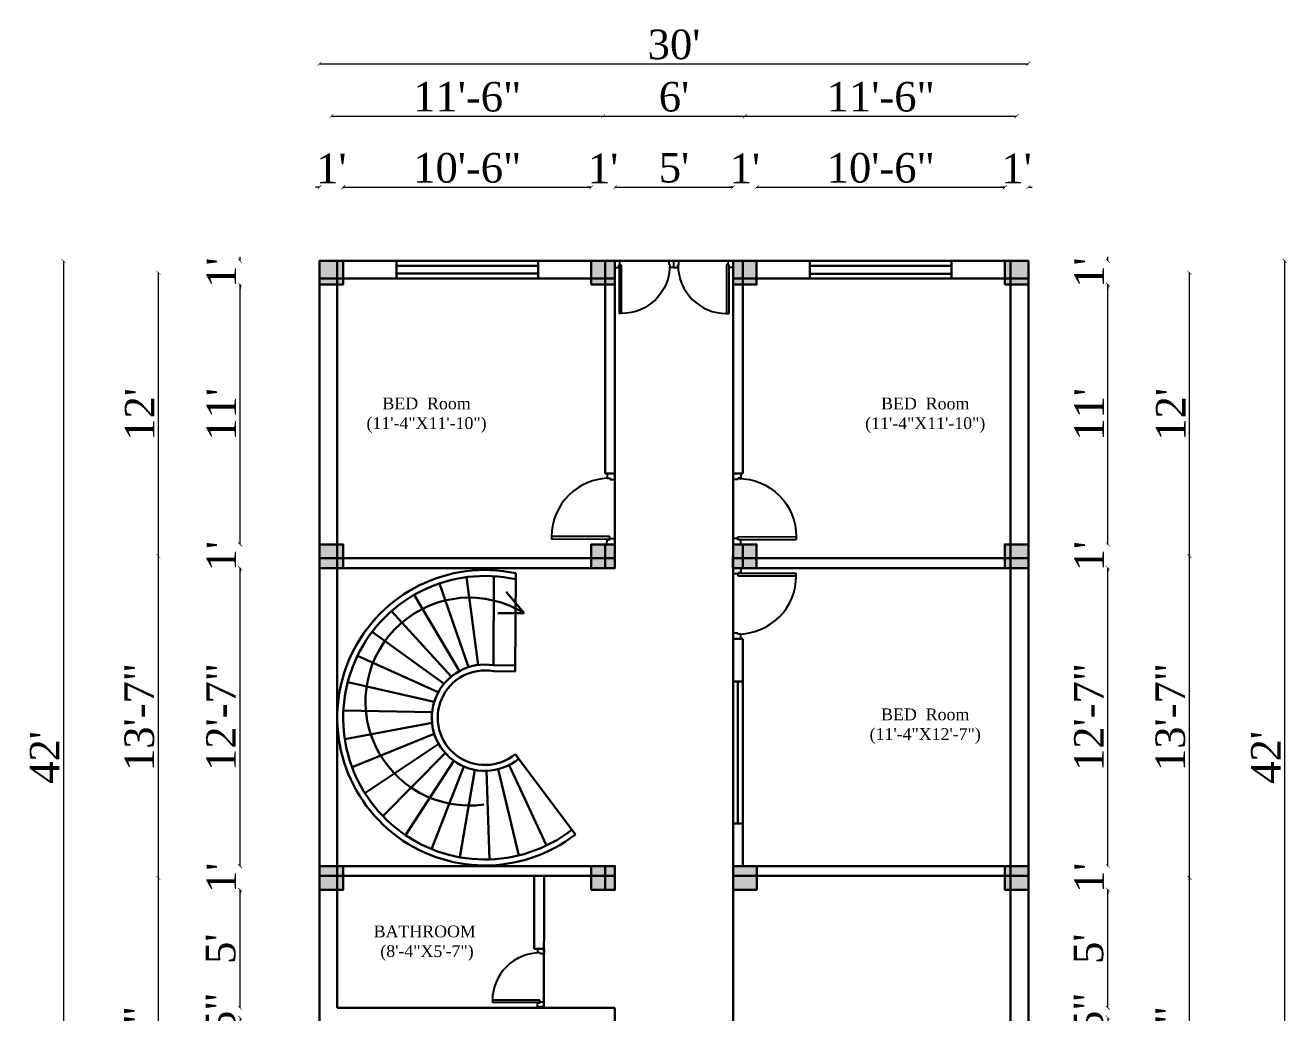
# Model space of a CAD drawing. Header units: inches. Extents: x -763457 to -760918, y -513041 to -512172.
# Drawn here: x -763457 to -762817, y -512709 to -512208 of the extents above; entities that cross this region are included whole.
import ezdxf

# ---------------------------------------------------------------- set-up
doc = ezdxf.new("R2010")
doc.units = ezdxf.units.IN
doc.header["$MEASUREMENT"] = 0
doc.layers.get('0').update_dxf_attribs({"lineweight": 30})
doc.layers.add('door', color=2, linetype='Continuous')
doc.layers.add('text', color=7, linetype='Continuous', lineweight=18)
doc.layers.add('window', color=6, linetype='Continuous', lineweight=18)
doc.styles.get("Standard").update_dxf_attribs({"font": 'romantic.ttf'})
doc.dimstyles.new('8feet', dxfattribs={"dimscale": 0, "dimtxt": 15, "dimasz": 2, "dimexe": 2, "dimexo": 10, "dimgap": 2, "dimtad": 1, "dimdec": 0, "dimzin": 0, "dimdsep": 46, "dimlunit": 3, "dimtxsty": 'Standard', "dimblk": 'ARCHTICK', "dimcen": 0, "dimdle": 0.02, "dimse1": 1, "dimse2": 1, "dimclrt": 256, "dimadec": 0, "dimazin": 0, "dimtfac": 1, "dimtdec": 0, "dimtix": 1, "dimtofl": 0, "dimtmove": 2, "dimatfit": 3, "dimfxl": 2, "dimtolj": 1, "dimtzin": 0, "dimlwd": 9, "dimarcsym": 0})

# ---------------------------------------------------------------- blocks, each defined once
blk = doc.blocks.new('httujty')
at = {"ltscale": 0.5}
for p, q in [((-717198.05, -524299.41), (-717191.83, -524343.98)), ((-717184.07, -524298.87), (-717184.01, -524344.08)), ((-717173.01, -524297.31), (-717173.01, -524347.13)), ((-717211.77, -524302.68), (-717196.7, -524345.09)), ((-717224.61, -524308.58), (-717201.31, -524347.09)), ((-717236.08, -524316.9), (-717205.5, -524349.94)), ((-717245.74, -524327.35), (-717209.12, -524353.58)), ((-717253.19, -524339.57), (-717212.03, -524357.89)), ((-717258.09, -524353.1), (-717214.08, -524362.77)), ((-717260.21, -524367.43), (-717215.15, -524368.04)), ((-717259.41, -524381.99), (-717215.15, -524373.52)), ((-717255.65, -524396.17), (-717214.01, -524378.97)), ((-717249.05, -524409.38), (-717211.73, -524384.16)), ((-717239.84, -524421.03), (-717208.36, -524388.81)), ((-717142.06, -524429.83), (-717172.82, -524389.12)), ((-717228.37, -524430.57), (-717204.03, -524392.69)), ((-717215.13, -524437.57), (-717198.91, -524395.58)), ((-717200.69, -524441.68), (-717193.26, -524397.3)), ((-717185.68, -524442.71), (-717187.34, -524397.74)), ((-717170.79, -524440.61), (-717181.47, -524396.89)), ((-717156.68, -524435.46), (-717175.94, -524394.78))]:
    blk.add_line(p, q, dxfattribs=at)
for p, q in [((-717184.01, -524344.08), (-717173.01, -524344.08)), ((-717184, -524347.13), (-717173.01, -524347.13))]:
    blk.add_line(p, q)
for radius, start, end in [(75.01, 78.25092, 308.04067), (72.01, 77.75401, 308.08098), (27.01, 80.8955, 309.76075), (24.01, 79.73611, 310.09684)]:
    blk.add_arc((-717188.28, -524370.75), radius, start, end, dxfattribs=at)
blk = doc.blocks.new('A$C03477EDB')
at = {"layer": 'door', "ltscale": 0.5}
for p, q in [((98, 803), (63, 803)), ((63, 63), (63, 803)), ((98, 63), (98, 803)), ((0, 100), (60, 100)), ((0, 100), (0, 0)), ((0, 0), (75, 0)), ((60, 100), (63, 100)), ((60, 100), (60, 60)), ((60, 60), (63, 63)), ((60, 60), (75, 60)), ((63, 63), (98, 63)), ((75, 60), (75, 0)), ((825, 60), (825, 0)), ((840, 60), (825, 60)), ((900, 0), (825, 0)), ((838, 63), (840, 60)), ((840, 100), (840, 60)), ((900, 100), (840, 100)), ((900, 100), (900, 0))]:
    blk.add_line(p, q, dxfattribs=at)
blk.add_arc((98, 63), 740, 360, 90, dxfattribs=at)
blk = doc.blocks.new('_ArchTick')
at = {"layer": 'window', "color": 0, "const_width": 0.15}
blk.add_lwpolyline([(-0.5, -0.5), (0.5, 0.5)], dxfattribs=at)
blk = doc.blocks.new('*D1159')
at = {"color": 0, "lineweight": 9, "transparency": 16777216}
for p, q in [((-763347.93, -512706.3), (-763347.93, -512704.3)), ((-763347.93, -512711.29), (-763347.93, -512713.29))]:
    blk.add_line(p, q, dxfattribs=at)
at = {"layer": 'Defpoints', "color": 0, "transparency": 16777216}
for p in [(-763347.93, -512706.3), (-763288.85, -512706.3), (-763288.85, -512711.29)]:
    blk.add_point(p, dxfattribs=at)
at = {"color": 0, "lineweight": 9, "transparency": 16777216, "xscale": 2, "yscale": 2, "zscale": 2}
for p, rotation in [((-763347.93, -512706.3), 270), ((-763347.93, -512711.29), 90)]:
    blk.add_blockref('_ArchTick', p, dxfattribs=dict(at, rotation=rotation))
at = {"transparency": 16777216, "insert": (-763357.72, -512708.79), "char_height": 15, "attachment_point": 5, "rotation": 90}
blk.add_mtext('\\A1;5"', dxfattribs=at)
blk = doc.blocks.new('*D1160')
at = {"color": 0, "lineweight": 9, "transparency": 16777216}
blk.add_line((-763347.93, -512706.32), (-763347.93, -512646.32), dxfattribs=at)
at = {"layer": 'Defpoints', "color": 0, "transparency": 16777216}
for p in [(-763347.93, -512646.34), (-763295.57, -512646.34), (-763288.85, -512706.3)]:
    blk.add_point(p, dxfattribs=at)
at = {"color": 0, "lineweight": 9, "transparency": 16777216, "xscale": 2, "yscale": 2, "zscale": 2}
for p, rotation in [((-763347.93, -512646.34), 90), ((-763347.93, -512706.3), 270)]:
    blk.add_blockref('_ArchTick', p, dxfattribs=dict(at, rotation=rotation))
at = {"transparency": 16777216, "insert": (-763357.72, -512676.32), "char_height": 15, "attachment_point": 5, "rotation": 90}
blk.add_mtext("\\A1;5'", dxfattribs=at)
blk = doc.blocks.new('*D1161')
at = {"color": 0, "lineweight": 9, "transparency": 16777216}
for p, q in [((-763347.93, -512634.35), (-763347.93, -512632.35)), ((-763347.93, -512646.34), (-763347.93, -512648.34))]:
    blk.add_line(p, q, dxfattribs=at)
at = {"layer": 'Defpoints', "color": 0, "transparency": 16777216}
for p in [(-763347.93, -512634.35), (-763295.57, -512634.35), (-763295.57, -512646.34)]:
    blk.add_point(p, dxfattribs=at)
at = {"color": 0, "lineweight": 9, "transparency": 16777216, "xscale": 2, "yscale": 2, "zscale": 2}
for p, rotation in [((-763347.93, -512634.35), 270), ((-763347.93, -512646.34), 90)]:
    blk.add_blockref('_ArchTick', p, dxfattribs=dict(at, rotation=rotation))
at = {"transparency": 16777216, "insert": (-763357.43, -512640.34), "char_height": 15, "attachment_point": 5, "rotation": 90}
blk.add_mtext("\\A1;1'", dxfattribs=at)
blk = doc.blocks.new('*D1162')
at = {"color": 0, "lineweight": 9, "transparency": 16777216}
blk.add_line((-763347.93, -512634.37), (-763347.93, -512483.08), dxfattribs=at)
at = {"layer": 'Defpoints', "color": 0, "transparency": 16777216}
for p in [(-763347.93, -512483.1), (-763295.55, -512483.1), (-763295.57, -512634.35)]:
    blk.add_point(p, dxfattribs=at)
at = {"color": 0, "lineweight": 9, "transparency": 16777216, "xscale": 2, "yscale": 2, "zscale": 2}
for p, rotation in [((-763347.93, -512483.1), 90), ((-763347.93, -512634.35), 270)]:
    blk.add_blockref('_ArchTick', p, dxfattribs=dict(at, rotation=rotation))
at = {"transparency": 16777216, "insert": (-763357.58, -512558.72), "char_height": 15, "attachment_point": 5, "rotation": 90}
blk.add_mtext('\\A1;12\'-7"', dxfattribs=at)
blk = doc.blocks.new('*D1163')
at = {"color": 0, "lineweight": 9, "transparency": 16777216}
for p, q in [((-763347.93, -512471.1), (-763347.93, -512469.1)), ((-763347.93, -512483.1), (-763347.93, -512485.1))]:
    blk.add_line(p, q, dxfattribs=at)
at = {"layer": 'Defpoints', "color": 0, "transparency": 16777216}
for p in [(-763347.93, -512471.1), (-763295.6, -512471.1), (-763295.55, -512483.1)]:
    blk.add_point(p, dxfattribs=at)
at = {"color": 0, "lineweight": 9, "transparency": 16777216, "xscale": 2, "yscale": 2, "zscale": 2}
for p, rotation in [((-763347.93, -512471.1), 270), ((-763347.93, -512483.1), 90)]:
    blk.add_blockref('_ArchTick', p, dxfattribs=dict(at, rotation=rotation))
at = {"transparency": 16777216, "insert": (-763357.43, -512477.1), "char_height": 15, "attachment_point": 5, "rotation": 90}
blk.add_mtext("\\A1;1'", dxfattribs=at)
blk = doc.blocks.new('*D1164')
at = {"color": 0, "lineweight": 9, "transparency": 16777216}
blk.add_line((-763347.93, -512471.12), (-763347.93, -512339.18), dxfattribs=at)
at = {"layer": 'Defpoints', "color": 0, "transparency": 16777216}
for p in [(-763347.93, -512339.2), (-763301.59, -512339.2), (-763295.6, -512471.1)]:
    blk.add_point(p, dxfattribs=at)
at = {"color": 0, "lineweight": 9, "transparency": 16777216, "xscale": 2, "yscale": 2, "zscale": 2}
for p, rotation in [((-763347.93, -512339.2), 90), ((-763347.93, -512471.1), 270)]:
    blk.add_blockref('_ArchTick', p, dxfattribs=dict(at, rotation=rotation))
at = {"transparency": 16777216, "insert": (-763357.43, -512405.15), "char_height": 15, "attachment_point": 5, "rotation": 90}
blk.add_mtext("\\A1;11'", dxfattribs=at)
blk = doc.blocks.new('*D1165')
at = {"color": 0, "lineweight": 9, "transparency": 16777216}
for p, q in [((-763347.93, -512327.21), (-763347.93, -512325.21)), ((-763347.93, -512339.2), (-763347.93, -512341.2))]:
    blk.add_line(p, q, dxfattribs=at)
at = {"layer": 'Defpoints', "color": 0, "transparency": 16777216}
for p in [(-763347.93, -512327.21), (-763301.58, -512327.21), (-763301.59, -512339.2)]:
    blk.add_point(p, dxfattribs=at)
at = {"color": 0, "lineweight": 9, "transparency": 16777216, "xscale": 2, "yscale": 2, "zscale": 2}
for p, rotation in [((-763347.93, -512327.21), 270), ((-763347.93, -512339.2), 90)]:
    blk.add_blockref('_ArchTick', p, dxfattribs=dict(at, rotation=rotation))
at = {"transparency": 16777216, "insert": (-763357.43, -512333.2), "char_height": 15, "attachment_point": 5, "rotation": 90}
blk.add_mtext("\\A1;1'", dxfattribs=at)
blk = doc.blocks.new('*D1166')
at = {"color": 0, "lineweight": 9, "transparency": 16777216}
blk.add_line((-763389.35, -512825.23), (-763389.35, -512640.32), dxfattribs=at)
at = {"layer": 'Defpoints', "color": 0, "transparency": 16777216}
for p in [(-763389.35, -512640.34), (-763295.57, -512640.34), (-763295.59, -512825.21)]:
    blk.add_point(p, dxfattribs=at)
at = {"color": 0, "lineweight": 9, "transparency": 16777216, "xscale": 2, "yscale": 2, "zscale": 2}
for p, rotation in [((-763389.35, -512640.34), 90), ((-763389.35, -512825.21), 270)]:
    blk.add_blockref('_ArchTick', p, dxfattribs=dict(at, rotation=rotation))
at = {"transparency": 16777216, "insert": (-763399.13, -512732.78), "char_height": 15, "attachment_point": 5, "rotation": 90}
blk.add_mtext('\\A1;15\'-5"', dxfattribs=at)
blk = doc.blocks.new('*D1167')
at = {"color": 0, "lineweight": 9, "transparency": 16777216}
blk.add_line((-763389.35, -512640.36), (-763389.35, -512477.08), dxfattribs=at)
at = {"layer": 'Defpoints', "color": 0, "transparency": 16777216}
for p in [(-763389.35, -512477.1), (-763295.6, -512477.1), (-763295.57, -512640.34)]:
    blk.add_point(p, dxfattribs=at)
at = {"color": 0, "lineweight": 9, "transparency": 16777216, "xscale": 2, "yscale": 2, "zscale": 2}
for p, rotation in [((-763389.35, -512477.1), 90), ((-763389.35, -512640.34), 270)]:
    blk.add_blockref('_ArchTick', p, dxfattribs=dict(at, rotation=rotation))
at = {"transparency": 16777216, "insert": (-763399, -512558.72), "char_height": 15, "attachment_point": 5, "rotation": 90}
blk.add_mtext('\\A1;13\'-7"', dxfattribs=at)
blk = doc.blocks.new('*D1168')
at = {"color": 0, "lineweight": 9, "transparency": 16777216}
blk.add_line((-763389.35, -512477.12), (-763389.35, -512333.18), dxfattribs=at)
at = {"layer": 'Defpoints', "color": 0, "transparency": 16777216}
for p in [(-763389.35, -512333.2), (-763295.59, -512333.2), (-763295.6, -512477.1)]:
    blk.add_point(p, dxfattribs=at)
at = {"color": 0, "lineweight": 9, "transparency": 16777216, "xscale": 2, "yscale": 2, "zscale": 2}
for p, rotation in [((-763389.35, -512333.2), 90), ((-763389.35, -512477.1), 270)]:
    blk.add_blockref('_ArchTick', p, dxfattribs=dict(at, rotation=rotation))
at = {"transparency": 16777216, "insert": (-763398.85, -512405.15), "char_height": 15, "attachment_point": 5, "rotation": 90}
blk.add_mtext("\\A1;12'", dxfattribs=at)
blk = doc.blocks.new('*D1169')
at = {"color": 0, "lineweight": 9, "transparency": 16777216}
blk.add_line((-763437.61, -512327.2), (-763437.61, -512831.24), dxfattribs=at)
at = {"layer": 'Defpoints', "color": 0, "transparency": 16777216}
for p in [(-763127.71, -512327.22), (-763437.61, -512831.22), (-763169.68, -512831.22)]:
    blk.add_point(p, dxfattribs=at)
at = {"color": 0, "lineweight": 9, "transparency": 16777216, "xscale": 2, "yscale": 2, "zscale": 2}
for p, rotation in [((-763437.61, -512327.22), 90), ((-763437.61, -512831.22), 270)]:
    blk.add_blockref('_ArchTick', p, dxfattribs=dict(at, rotation=rotation))
at = {"transparency": 16777216, "insert": (-763447.11, -512579.22), "char_height": 15, "attachment_point": 5, "rotation": 90}
blk.add_mtext("\\A1;42'", dxfattribs=at)
blk = doc.blocks.new('*D1172')
at = {"color": 0, "lineweight": 9, "transparency": 16777216}
for p, q in [((-762907.49, -512706.3), (-762907.49, -512704.3)), ((-762907.49, -512711.29), (-762907.49, -512713.29))]:
    blk.add_line(p, q, dxfattribs=at)
at = {"layer": 'Defpoints', "color": 0, "transparency": 16777216}
for p in [(-762966.56, -512706.3), (-762907.49, -512706.3), (-762966.56, -512711.29)]:
    blk.add_point(p, dxfattribs=at)
at = {"color": 0, "lineweight": 9, "transparency": 16777216, "xscale": 2, "yscale": 2, "zscale": 2}
for p, rotation in [((-762907.49, -512706.3), 270), ((-762907.49, -512711.29), 90)]:
    blk.add_blockref('_ArchTick', p, dxfattribs=dict(at, rotation=rotation))
at = {"transparency": 16777216, "insert": (-762917.28, -512708.79), "char_height": 15, "attachment_point": 5, "rotation": 90}
blk.add_mtext('\\A1;5"', dxfattribs=at)
blk = doc.blocks.new('*D1173')
at = {"color": 0, "lineweight": 9, "transparency": 16777216}
blk.add_line((-762907.49, -512706.32), (-762907.49, -512646.32), dxfattribs=at)
at = {"layer": 'Defpoints', "color": 0, "transparency": 16777216}
for p in [(-762959.85, -512646.34), (-762907.49, -512646.34), (-762966.56, -512706.3)]:
    blk.add_point(p, dxfattribs=at)
at = {"color": 0, "lineweight": 9, "transparency": 16777216, "xscale": 2, "yscale": 2, "zscale": 2}
for p, rotation in [((-762907.49, -512646.34), 90), ((-762907.49, -512706.3), 270)]:
    blk.add_blockref('_ArchTick', p, dxfattribs=dict(at, rotation=rotation))
at = {"transparency": 16777216, "insert": (-762917.28, -512676.32), "char_height": 15, "attachment_point": 5, "rotation": 90}
blk.add_mtext("\\A1;5'", dxfattribs=at)
blk = doc.blocks.new('*D1174')
at = {"color": 0, "lineweight": 9, "transparency": 16777216}
for p, q in [((-762907.49, -512634.35), (-762907.49, -512632.35)), ((-762907.49, -512646.34), (-762907.49, -512648.34))]:
    blk.add_line(p, q, dxfattribs=at)
at = {"layer": 'Defpoints', "color": 0, "transparency": 16777216}
for p in [(-762959.85, -512634.35), (-762907.49, -512634.35), (-762959.85, -512646.34)]:
    blk.add_point(p, dxfattribs=at)
at = {"color": 0, "lineweight": 9, "transparency": 16777216, "xscale": 2, "yscale": 2, "zscale": 2}
for p, rotation in [((-762907.49, -512634.35), 270), ((-762907.49, -512646.34), 90)]:
    blk.add_blockref('_ArchTick', p, dxfattribs=dict(at, rotation=rotation))
at = {"transparency": 16777216, "insert": (-762916.99, -512640.34), "char_height": 15, "attachment_point": 5, "rotation": 90}
blk.add_mtext("\\A1;1'", dxfattribs=at)
blk = doc.blocks.new('*D1175')
at = {"color": 0, "lineweight": 9, "transparency": 16777216}
blk.add_line((-762907.49, -512634.37), (-762907.49, -512483.08), dxfattribs=at)
at = {"layer": 'Defpoints', "color": 0, "transparency": 16777216}
for p in [(-762959.86, -512483.1), (-762907.49, -512483.1), (-762959.85, -512634.35)]:
    blk.add_point(p, dxfattribs=at)
at = {"color": 0, "lineweight": 9, "transparency": 16777216, "xscale": 2, "yscale": 2, "zscale": 2}
for p, rotation in [((-762907.49, -512483.1), 90), ((-762907.49, -512634.35), 270)]:
    blk.add_blockref('_ArchTick', p, dxfattribs=dict(at, rotation=rotation))
at = {"transparency": 16777216, "insert": (-762917.14, -512558.72), "char_height": 15, "attachment_point": 5, "rotation": 90}
blk.add_mtext('\\A1;12\'-7"', dxfattribs=at)
blk = doc.blocks.new('*D1176')
at = {"color": 0, "lineweight": 9, "transparency": 16777216}
for p, q in [((-762907.49, -512471.1), (-762907.49, -512469.1)), ((-762907.49, -512483.1), (-762907.49, -512485.1))]:
    blk.add_line(p, q, dxfattribs=at)
at = {"layer": 'Defpoints', "color": 0, "transparency": 16777216}
for p in [(-762959.81, -512471.1), (-762907.49, -512471.1), (-762959.86, -512483.1)]:
    blk.add_point(p, dxfattribs=at)
at = {"color": 0, "lineweight": 9, "transparency": 16777216, "xscale": 2, "yscale": 2, "zscale": 2}
for p, rotation in [((-762907.49, -512471.1), 270), ((-762907.49, -512483.1), 90)]:
    blk.add_blockref('_ArchTick', p, dxfattribs=dict(at, rotation=rotation))
at = {"transparency": 16777216, "insert": (-762916.99, -512477.1), "char_height": 15, "attachment_point": 5, "rotation": 90}
blk.add_mtext("\\A1;1'", dxfattribs=at)
blk = doc.blocks.new('*D1177')
at = {"color": 0, "lineweight": 9, "transparency": 16777216}
blk.add_line((-762907.49, -512471.12), (-762907.49, -512339.18), dxfattribs=at)
at = {"layer": 'Defpoints', "color": 0, "transparency": 16777216}
for p in [(-762953.83, -512339.2), (-762907.49, -512339.2), (-762959.81, -512471.1)]:
    blk.add_point(p, dxfattribs=at)
at = {"color": 0, "lineweight": 9, "transparency": 16777216, "xscale": 2, "yscale": 2, "zscale": 2}
for p, rotation in [((-762907.49, -512339.2), 90), ((-762907.49, -512471.1), 270)]:
    blk.add_blockref('_ArchTick', p, dxfattribs=dict(at, rotation=rotation))
at = {"transparency": 16777216, "insert": (-762916.99, -512405.15), "char_height": 15, "attachment_point": 5, "rotation": 90}
blk.add_mtext("\\A1;11'", dxfattribs=at)
blk = doc.blocks.new('*D1178')
at = {"color": 0, "lineweight": 9, "transparency": 16777216}
for p, q in [((-762907.49, -512327.21), (-762907.49, -512325.21)), ((-762907.49, -512339.2), (-762907.49, -512341.2))]:
    blk.add_line(p, q, dxfattribs=at)
at = {"layer": 'Defpoints', "color": 0, "transparency": 16777216}
for p in [(-762953.83, -512327.21), (-762907.49, -512327.21), (-762953.83, -512339.2)]:
    blk.add_point(p, dxfattribs=at)
at = {"color": 0, "lineweight": 9, "transparency": 16777216, "xscale": 2, "yscale": 2, "zscale": 2}
for p, rotation in [((-762907.49, -512327.21), 270), ((-762907.49, -512339.2), 90)]:
    blk.add_blockref('_ArchTick', p, dxfattribs=dict(at, rotation=rotation))
at = {"transparency": 16777216, "insert": (-762916.99, -512333.2), "char_height": 15, "attachment_point": 5, "rotation": 90}
blk.add_mtext("\\A1;1'", dxfattribs=at)
blk = doc.blocks.new('*D1179')
at = {"color": 0, "lineweight": 9, "transparency": 16777216}
blk.add_line((-762866.07, -512825.23), (-762866.07, -512640.32), dxfattribs=at)
at = {"layer": 'Defpoints', "color": 0, "transparency": 16777216}
for p in [(-762959.85, -512640.34), (-762866.07, -512640.34), (-762959.83, -512825.21)]:
    blk.add_point(p, dxfattribs=at)
at = {"color": 0, "lineweight": 9, "transparency": 16777216, "xscale": 2, "yscale": 2, "zscale": 2}
for p, rotation in [((-762866.07, -512640.34), 90), ((-762866.07, -512825.21), 270)]:
    blk.add_blockref('_ArchTick', p, dxfattribs=dict(at, rotation=rotation))
at = {"transparency": 16777216, "insert": (-762875.86, -512732.78), "char_height": 15, "attachment_point": 5, "rotation": 90}
blk.add_mtext('\\A1;15\'-5"', dxfattribs=at)
blk = doc.blocks.new('*D1180')
at = {"color": 0, "lineweight": 9, "transparency": 16777216}
blk.add_line((-762866.07, -512640.36), (-762866.07, -512477.08), dxfattribs=at)
at = {"layer": 'Defpoints', "color": 0, "transparency": 16777216}
for p in [(-762959.81, -512477.1), (-762866.07, -512477.1), (-762959.85, -512640.34)]:
    blk.add_point(p, dxfattribs=at)
at = {"color": 0, "lineweight": 9, "transparency": 16777216, "xscale": 2, "yscale": 2, "zscale": 2}
for p, rotation in [((-762866.07, -512477.1), 90), ((-762866.07, -512640.34), 270)]:
    blk.add_blockref('_ArchTick', p, dxfattribs=dict(at, rotation=rotation))
at = {"transparency": 16777216, "insert": (-762875.73, -512558.72), "char_height": 15, "attachment_point": 5, "rotation": 90}
blk.add_mtext('\\A1;13\'-7"', dxfattribs=at)
blk = doc.blocks.new('*D1181')
at = {"color": 0, "lineweight": 9, "transparency": 16777216}
blk.add_line((-762866.07, -512477.12), (-762866.07, -512333.18), dxfattribs=at)
at = {"layer": 'Defpoints', "color": 0, "transparency": 16777216}
for p in [(-762959.83, -512333.2), (-762866.07, -512333.2), (-762959.81, -512477.1)]:
    blk.add_point(p, dxfattribs=at)
at = {"color": 0, "lineweight": 9, "transparency": 16777216, "xscale": 2, "yscale": 2, "zscale": 2}
for p, rotation in [((-762866.07, -512333.2), 90), ((-762866.07, -512477.1), 270)]:
    blk.add_blockref('_ArchTick', p, dxfattribs=dict(at, rotation=rotation))
at = {"transparency": 16777216, "insert": (-762875.57, -512405.15), "char_height": 15, "attachment_point": 5, "rotation": 90}
blk.add_mtext("\\A1;12'", dxfattribs=at)
blk = doc.blocks.new('*D1182')
at = {"color": 0, "lineweight": 9, "transparency": 16777216}
blk.add_line((-762817.81, -512327.2), (-762817.81, -512831.24), dxfattribs=at)
at = {"layer": 'Defpoints', "color": 0, "transparency": 16777216}
for p in [(-763127.71, -512327.22), (-763085.74, -512831.22), (-762817.81, -512831.22)]:
    blk.add_point(p, dxfattribs=at)
at = {"color": 0, "lineweight": 9, "transparency": 16777216, "xscale": 2, "yscale": 2, "zscale": 2}
for p, rotation in [((-762817.81, -512327.22), 90), ((-762817.81, -512831.22), 270)]:
    blk.add_blockref('_ArchTick', p, dxfattribs=dict(at, rotation=rotation))
at = {"transparency": 16777216, "insert": (-762827.31, -512579.22), "char_height": 15, "attachment_point": 5, "rotation": 90}
blk.add_mtext("\\A1;42'", dxfattribs=at)
blk = doc.blocks.new('*D1183')
at = {"color": 0, "lineweight": 9, "transparency": 16777216}
for p, q in [((-763307.58, -512289.84), (-763309.58, -512289.84)), ((-763295.59, -512289.84), (-763293.59, -512289.84))]:
    blk.add_line(p, q, dxfattribs=at)
at = {"layer": 'Defpoints', "color": 0, "transparency": 16777216}
for p in [(-763295.59, -512289.84), (-763307.58, -512327.2), (-763295.59, -512327.21)]:
    blk.add_point(p, dxfattribs=at)
at = {"color": 0, "lineweight": 9, "transparency": 16777216, "xscale": 2, "yscale": 2, "zscale": 2}
blk.add_blockref('_ArchTick', (-763307.58, -512289.84), dxfattribs=at)
at = {"color": 0, "lineweight": 9, "transparency": 16777216, "xscale": 2, "yscale": 2, "zscale": 2, "rotation": 180}
blk.add_blockref('_ArchTick', (-763295.59, -512289.84), dxfattribs=at)
at = {"transparency": 16777216, "insert": (-763301.58, -512280.34), "char_height": 15, "attachment_point": 5}
blk.add_mtext("\\A1;1'", dxfattribs=at)
blk = doc.blocks.new('*D1184')
at = {"color": 0, "lineweight": 9, "transparency": 16777216}
blk.add_line((-763295.61, -512289.84), (-763169.66, -512289.84), dxfattribs=at)
at = {"layer": 'Defpoints', "color": 0, "transparency": 16777216}
for p in [(-763169.68, -512289.84), (-763295.59, -512327.21), (-763169.68, -512327.22)]:
    blk.add_point(p, dxfattribs=at)
at = {"color": 0, "lineweight": 9, "transparency": 16777216, "xscale": 2, "yscale": 2, "zscale": 2, "rotation": 180}
blk.add_blockref('_ArchTick', (-763295.59, -512289.84), dxfattribs=at)
at = {"color": 0, "lineweight": 9, "transparency": 16777216, "xscale": 2, "yscale": 2, "zscale": 2}
blk.add_blockref('_ArchTick', (-763169.68, -512289.84), dxfattribs=at)
at = {"transparency": 16777216, "insert": (-763232.63, -512280.12), "char_height": 15, "attachment_point": 5}
blk.add_mtext('\\A1;10\'-6"', dxfattribs=at)
blk = doc.blocks.new('*D1185')
at = {"color": 0, "lineweight": 9, "transparency": 16777216}
for p, q in [((-763169.68, -512289.84), (-763171.68, -512289.84)), ((-763157.69, -512289.84), (-763155.69, -512289.84))]:
    blk.add_line(p, q, dxfattribs=at)
at = {"layer": 'Defpoints', "color": 0, "transparency": 16777216}
for p in [(-763157.69, -512289.84), (-763169.68, -512327.22), (-763157.69, -512327.22)]:
    blk.add_point(p, dxfattribs=at)
at = {"color": 0, "lineweight": 9, "transparency": 16777216, "xscale": 2, "yscale": 2, "zscale": 2}
blk.add_blockref('_ArchTick', (-763169.68, -512289.84), dxfattribs=at)
at = {"color": 0, "lineweight": 9, "transparency": 16777216, "xscale": 2, "yscale": 2, "zscale": 2, "rotation": 180}
blk.add_blockref('_ArchTick', (-763157.69, -512289.84), dxfattribs=at)
at = {"transparency": 16777216, "insert": (-763163.68, -512280.34), "char_height": 15, "attachment_point": 5}
blk.add_mtext("\\A1;1'", dxfattribs=at)
blk = doc.blocks.new('*D1186')
at = {"color": 0, "lineweight": 9, "transparency": 16777216}
blk.add_line((-763157.71, -512289.84), (-763097.71, -512289.84), dxfattribs=at)
at = {"layer": 'Defpoints', "color": 0, "transparency": 16777216}
for p in [(-763097.73, -512289.84), (-763157.69, -512327.22), (-763097.73, -512327.22)]:
    blk.add_point(p, dxfattribs=at)
at = {"color": 0, "lineweight": 9, "transparency": 16777216, "xscale": 2, "yscale": 2, "zscale": 2, "rotation": 180}
blk.add_blockref('_ArchTick', (-763157.69, -512289.84), dxfattribs=at)
at = {"color": 0, "lineweight": 9, "transparency": 16777216, "xscale": 2, "yscale": 2, "zscale": 2}
blk.add_blockref('_ArchTick', (-763097.73, -512289.84), dxfattribs=at)
at = {"transparency": 16777216, "insert": (-763127.71, -512280.05), "char_height": 15, "attachment_point": 5}
blk.add_mtext("\\A1;5'", dxfattribs=at)
blk = doc.blocks.new('*D1187')
at = {"color": 0, "lineweight": 9, "transparency": 16777216}
for p, q in [((-763097.73, -512289.84), (-763099.73, -512289.84)), ((-763085.74, -512289.84), (-763083.74, -512289.84))]:
    blk.add_line(p, q, dxfattribs=at)
at = {"layer": 'Defpoints', "color": 0, "transparency": 16777216}
for p in [(-763085.74, -512289.84), (-763097.73, -512327.22), (-763085.74, -512327.22)]:
    blk.add_point(p, dxfattribs=at)
at = {"color": 0, "lineweight": 9, "transparency": 16777216, "xscale": 2, "yscale": 2, "zscale": 2}
blk.add_blockref('_ArchTick', (-763097.73, -512289.84), dxfattribs=at)
at = {"color": 0, "lineweight": 9, "transparency": 16777216, "xscale": 2, "yscale": 2, "zscale": 2, "rotation": 180}
blk.add_blockref('_ArchTick', (-763085.74, -512289.84), dxfattribs=at)
at = {"transparency": 16777216, "insert": (-763091.73, -512280.34), "char_height": 15, "attachment_point": 5}
blk.add_mtext("\\A1;1'", dxfattribs=at)
blk = doc.blocks.new('*D1188')
at = {"color": 0, "lineweight": 9, "transparency": 16777216}
blk.add_line((-763085.76, -512289.84), (-762959.81, -512289.84), dxfattribs=at)
at = {"layer": 'Defpoints', "color": 0, "transparency": 16777216}
for p in [(-762959.83, -512289.84), (-763085.74, -512327.22), (-762959.83, -512327.23)]:
    blk.add_point(p, dxfattribs=at)
at = {"color": 0, "lineweight": 9, "transparency": 16777216, "xscale": 2, "yscale": 2, "zscale": 2, "rotation": 180}
blk.add_blockref('_ArchTick', (-763085.74, -512289.84), dxfattribs=at)
at = {"color": 0, "lineweight": 9, "transparency": 16777216, "xscale": 2, "yscale": 2, "zscale": 2}
blk.add_blockref('_ArchTick', (-762959.83, -512289.84), dxfattribs=at)
at = {"transparency": 16777216, "insert": (-763022.78, -512280.12), "char_height": 15, "attachment_point": 5}
blk.add_mtext('\\A1;10\'-6"', dxfattribs=at)
blk = doc.blocks.new('*D1189')
at = {"color": 0, "lineweight": 9, "transparency": 16777216}
for p, q in [((-762959.83, -512289.84), (-762961.83, -512289.84)), ((-762947.84, -512289.84), (-762945.84, -512289.84))]:
    blk.add_line(p, q, dxfattribs=at)
at = {"layer": 'Defpoints', "color": 0, "transparency": 16777216}
for p in [(-762947.84, -512289.84), (-762959.83, -512327.23), (-762947.84, -512327.23)]:
    blk.add_point(p, dxfattribs=at)
at = {"color": 0, "lineweight": 9, "transparency": 16777216, "xscale": 2, "yscale": 2, "zscale": 2}
blk.add_blockref('_ArchTick', (-762959.83, -512289.84), dxfattribs=at)
at = {"color": 0, "lineweight": 9, "transparency": 16777216, "xscale": 2, "yscale": 2, "zscale": 2, "rotation": 180}
blk.add_blockref('_ArchTick', (-762947.84, -512289.84), dxfattribs=at)
at = {"transparency": 16777216, "insert": (-762953.83, -512280.34), "char_height": 15, "attachment_point": 5}
blk.add_mtext("\\A1;1'", dxfattribs=at)
blk = doc.blocks.new('*D1190')
at = {"color": 0, "lineweight": 9, "transparency": 16777216}
blk.add_line((-763301.61, -512253.75), (-763163.66, -512253.75), dxfattribs=at)
at = {"layer": 'Defpoints', "color": 0, "transparency": 16777216}
for p in [(-763163.68, -512253.75), (-763301.59, -512339.2), (-763163.68, -512339.21)]:
    blk.add_point(p, dxfattribs=at)
at = {"color": 0, "lineweight": 9, "transparency": 16777216, "xscale": 2, "yscale": 2, "zscale": 2, "rotation": 180}
blk.add_blockref('_ArchTick', (-763301.59, -512253.75), dxfattribs=at)
at = {"color": 0, "lineweight": 9, "transparency": 16777216, "xscale": 2, "yscale": 2, "zscale": 2}
blk.add_blockref('_ArchTick', (-763163.68, -512253.75), dxfattribs=at)
at = {"transparency": 16777216, "insert": (-763232.63, -512244.03), "char_height": 15, "attachment_point": 5}
blk.add_mtext('\\A1;11\'-6"', dxfattribs=at)
blk = doc.blocks.new('*D1191')
at = {"color": 0, "lineweight": 9, "transparency": 16777216}
blk.add_line((-763163.7, -512253.75), (-763091.71, -512253.75), dxfattribs=at)
at = {"layer": 'Defpoints', "color": 0, "transparency": 16777216}
for p in [(-763091.73, -512253.75), (-763163.68, -512339.21), (-763091.73, -512339.22)]:
    blk.add_point(p, dxfattribs=at)
at = {"color": 0, "lineweight": 9, "transparency": 16777216, "xscale": 2, "yscale": 2, "zscale": 2, "rotation": 180}
blk.add_blockref('_ArchTick', (-763163.68, -512253.75), dxfattribs=at)
at = {"color": 0, "lineweight": 9, "transparency": 16777216, "xscale": 2, "yscale": 2, "zscale": 2}
blk.add_blockref('_ArchTick', (-763091.73, -512253.75), dxfattribs=at)
at = {"transparency": 16777216, "insert": (-763127.71, -512244.03), "char_height": 15, "attachment_point": 5}
blk.add_mtext("\\A1;6'", dxfattribs=at)
blk = doc.blocks.new('*D1192')
at = {"color": 0, "lineweight": 9, "transparency": 16777216}
blk.add_line((-763091.75, -512253.75), (-762953.81, -512253.75), dxfattribs=at)
at = {"layer": 'Defpoints', "color": 0, "transparency": 16777216}
for p in [(-762953.83, -512253.75), (-763091.73, -512339.22), (-762953.83, -512339.23)]:
    blk.add_point(p, dxfattribs=at)
at = {"color": 0, "lineweight": 9, "transparency": 16777216, "xscale": 2, "yscale": 2, "zscale": 2, "rotation": 180}
blk.add_blockref('_ArchTick', (-763091.73, -512253.75), dxfattribs=at)
at = {"color": 0, "lineweight": 9, "transparency": 16777216, "xscale": 2, "yscale": 2, "zscale": 2}
blk.add_blockref('_ArchTick', (-762953.83, -512253.75), dxfattribs=at)
at = {"transparency": 16777216, "insert": (-763022.78, -512244.03), "char_height": 15, "attachment_point": 5}
blk.add_mtext('\\A1;11\'-6"', dxfattribs=at)
blk = doc.blocks.new('*D1193')
at = {"color": 0, "lineweight": 9, "transparency": 16777216}
blk.add_line((-763307.6, -512227.16), (-762947.82, -512227.16), dxfattribs=at)
at = {"layer": 'Defpoints', "color": 0, "transparency": 16777216}
for p in [(-762947.84, -512227.16), (-763307.58, -512327.2), (-762947.84, -512327.2)]:
    blk.add_point(p, dxfattribs=at)
at = {"color": 0, "lineweight": 9, "transparency": 16777216, "xscale": 2, "yscale": 2, "zscale": 2, "rotation": 180}
blk.add_blockref('_ArchTick', (-763307.58, -512227.16), dxfattribs=at)
at = {"color": 0, "lineweight": 9, "transparency": 16777216, "xscale": 2, "yscale": 2, "zscale": 2}
blk.add_blockref('_ArchTick', (-762947.84, -512227.16), dxfattribs=at)
at = {"transparency": 16777216, "insert": (-763127.71, -512217.49), "char_height": 15, "attachment_point": 5}
blk.add_mtext("\\A1;30'", dxfattribs=at)

msp = doc.modelspace()

# ---------------------------------------------------------------- hatches: boundary and pattern name
for points in [[(-763307.58, -512327.2), (-763307.58, -512339.2), (-763295.59, -512339.2), (-763295.59, -512327.21)], [(-763169.68, -512327.22), (-763169.68, -512339.21), (-763157.69, -512339.21), (-763157.69, -512327.22)], [(-763097.73, -512327.23), (-763097.73, -512339.22), (-763085.74, -512339.22), (-763085.74, -512327.23)], [(-762959.83, -512327.24), (-762959.83, -512339.23), (-762947.84, -512339.23), (-762947.84, -512327.24)], [(-763307.6, -512471.1), (-763307.6, -512483.09), (-763295.6, -512483.1), (-763295.6, -512471.1)], [(-763169.69, -512471.12), (-763169.69, -512483.11), (-763157.7, -512483.11), (-763157.7, -512471.12)], [(-763097.74, -512471.12), (-763097.75, -512483.12), (-763085.75, -512483.12), (-763085.75, -512471.13)], [(-762959.84, -512471.14), (-762959.84, -512483.13), (-762947.85, -512483.13), (-762947.85, -512471.14)], [(-763307.56, -512634.34), (-763307.56, -512646.34), (-763295.57, -512646.34), (-763295.57, -512634.35)], [(-763169.66, -512634.36), (-763169.66, -512646.35), (-763157.67, -512646.35), (-763157.67, -512634.36)], [(-763097.71, -512634.37), (-763097.71, -512646.36), (-763085.72, -512646.36), (-763085.72, -512634.37)], [(-762959.81, -512634.38), (-762959.81, -512646.37), (-762947.82, -512646.37), (-762947.82, -512634.38)]]:
    msp.add_hatch(color=256).paths.add_polyline_path(points)

# ---------------------------------------------------------------- linework, layer by layer
for p, q in [((-763307.58, -512327.2), (-762947.84, -512327.24)), ((-763307.58, -512327.2), (-763307.58, -512831.2)), ((-763298.59, -512327.21), (-763298.59, -512706.29)), ((-763268.61, -512336.2), (-763268.61, -512327.21)), ((-763196.66, -512336.21), (-763196.66, -512327.22)), ((-763162.69, -512435.14), (-763162.68, -512327.22)), ((-763157.7, -512483.11), (-763157.69, -512327.22)), ((-763097.73, -512831.23), (-763097.73, -512327.23)), ((-763092.73, -512435.15), (-763092.73, -512327.23)), ((-763058.76, -512336.22), (-763058.76, -512327.23)), ((-762986.81, -512336.23), (-762986.81, -512327.24)), ((-762956.83, -512327.24), (-762956.83, -512831.24)), ((-762947.84, -512327.24), (-762947.84, -512831.24)), ((-762947.84, -512327.24), (-762947.84, -512831.24)), ((-763268.61, -512329.71), (-763196.66, -512329.71)), ((-763268.61, -512333.7), (-763196.66, -512333.71)), ((-763058.76, -512329.73), (-762986.81, -512329.74)), ((-763058.76, -512333.73), (-762986.81, -512333.73)), ((-763307.58, -512336.2), (-763157.69, -512336.22)), ((-763097.73, -512336.23), (-762947.84, -512336.24)), ((-763162.7, -512483.11), (-763162.7, -512471.12)), ((-763092.73, -512483.12), (-763092.73, -512471.12)), ((-763307.6, -512478.1), (-763157.7, -512478.11)), ((-763097.74, -512478.12), (-762947.85, -512478.13)), ((-763307.6, -512483.09), (-763157.7, -512483.11)), ((-763307.6, -512483.09), (-763157.7, -512483.11)), ((-763298.6, -512483.09), (-763298.57, -512634.35)), ((-763097.75, -512483.12), (-762947.85, -512483.13)), ((-763097.75, -512483.12), (-762947.85, -512483.13)), ((-763212.93, -512495.15), (-763203.76, -512505.99)), ((-763203.76, -512505.99), (-763217.13, -512505.99)), ((-763092.73, -512634.37), (-763092.73, -512519.09)), ((-763092.73, -512540.75), (-763097.73, -512540.75)), ((-763095.23, -512540.75), (-763095.23, -512612.7)), ((-763092.74, -512612.7), (-763097.73, -512612.7)), ((-763307.56, -512634.34), (-763157.67, -512634.36)), ((-763162.66, -512646.35), (-763162.66, -512634.36)), ((-763157.67, -512646.35), (-763157.67, -512634.36)), ((-763097.71, -512634.37), (-762947.82, -512634.38)), ((-763307.56, -512639.34), (-763157.67, -512639.36)), ((-763198.66, -512639.35), (-763198.66, -512676.33)), ((-763193.66, -512639.35), (-763193.67, -512706.3)), ((-763097.71, -512639.36), (-762947.82, -512639.38)), ((-763198.66, -512676.33), (-763193.66, -512676.33)), ((-763298.59, -512706.29), (-763157.67, -512706.31)), ((-763157.69, -512831.22), (-763157.67, -512706.31))]:
    msp.add_line(p, q)
for points in [[(-763307.58, -512339.2), (-763295.59, -512339.2), (-763295.59, -512327.21), (-763307.58, -512327.2)], [(-763169.68, -512339.21), (-763157.69, -512339.21), (-763157.69, -512327.22), (-763169.68, -512327.22)], [(-763097.73, -512339.22), (-763085.74, -512339.22), (-763085.74, -512327.23), (-763097.73, -512327.23)], [(-762959.83, -512339.23), (-762947.84, -512339.23), (-762947.84, -512327.24), (-762959.83, -512327.24)], [(-763307.6, -512483.09), (-763295.6, -512483.1), (-763295.6, -512471.1), (-763307.6, -512471.1)], [(-763169.69, -512483.11), (-763157.7, -512483.11), (-763157.7, -512471.12), (-763169.69, -512471.12)], [(-763097.75, -512483.12), (-763085.75, -512483.12), (-763085.75, -512471.13), (-763097.74, -512471.12)], [(-762959.84, -512483.13), (-762947.85, -512483.13), (-762947.85, -512471.14), (-762959.84, -512471.14)], [(-763307.56, -512646.34), (-763295.57, -512646.34), (-763295.57, -512634.35), (-763307.56, -512634.34)], [(-763169.66, -512646.35), (-763157.67, -512646.35), (-763157.67, -512634.36), (-763169.66, -512634.36)], [(-763097.71, -512646.36), (-763085.72, -512646.36), (-763085.72, -512634.37), (-763097.71, -512634.37)], [(-762959.81, -512646.37), (-762947.82, -512646.37), (-762947.82, -512634.38), (-762959.81, -512634.38)]]:
    msp.add_lwpolyline(points, close=True)
for points in [[(-763157.7, -512435.14), (-763162.69, -512435.14)], [(-763092.73, -512435.15), (-763097.73, -512435.15)], [(-763097.73, -512519.09), (-763092.73, -512519.09)]]:
    msp.add_lwpolyline(points)
msp.add_arc((-763231.5, -512550.87), 52.76, 58.28705, 277.99148)

# ---------------------------------------------------------------- block references
at = {"xscale": 0.9992909007284263, "yscale": 0.9992909007304291, "zscale": 0.9992909007390359, "rotation": 359.7323698057342}
msp.add_blockref('httujty', (-44104.12, 8086.52), dxfattribs=at)
at = {"layer": 'door', "ltscale": 0.5}
for p, xscale, yscale, zscale, rotation in [((-763157.69, -512327.22), -0.03330969576191825, 0.03330969589296728, 0.03330969590243964, 180.0071857989363), ((-763097.73, -512327.22), 0.03330969576188906, 0.03330969589296728, 0.03330969590243964, 180.0071853984459), ((-763157.7, -512471.07), 0.03997163602474514, 0.03997163579208518, 0.03997163601841754, 89.93055524110365), ((-763097.73, -512471.12), -0.03997163602476742, 0.03997163579208518, 0.03997163601841754, 270.0577415490138), ((-763097.73, -512483.12), 0.03997163606677043, 0.03997163583409247, 0.03997163601841754, 269.9941483840843), ((-763193.67, -512705.66), 0.03259409276776293, 0.03259409257873358, 0.03259409275809153, 89.99414838415196)]:
    msp.add_blockref('A$C03477EDB', p, dxfattribs=dict(at, xscale=xscale, yscale=yscale, zscale=zscale, rotation=rotation))

# ---------------------------------------------------------------- texts
at = {"layer": 'text', "ltscale": 5, "char_height": 5.9957, "width": 72.4656, "attachment_point": 2, "rotation": 359.99415}
for s, insert in [('{\\fTimes New Roman|b0|i0|c0|p18;BED  Room}\\P(11\'-4"X11\'-10")', (-763253.27, -512396.58)), ('{\\fTimes New Roman|b0|i0|c0|p18;BED  Room}\\P(11\'-4"X11\'-10")', (-763000.17, -512396.61)), ('{\\fTimes New Roman|b0|i0|c0|p18;BED  Room}\\P(11\'-4"X12\'-7")', (-763000.19, -512554.37)), ('{\\fTimes New Roman|b0|i0|c0|p18;BATHROOM  }(8\'-4"X5\'-7")', (-763253.06, -512664.52))]:
    msp.add_mtext(s, dxfattribs=dict(at, insert=insert))

# ---------------------------------------------------------------- dimensions: what is measured, and where the dimension line sits
for base, p1, p2, picture, middle in [((-762947.84, -512227.16), (-763307.58, -512327.2), (-762947.84, -512327.2), '*D1193', (-763127.71, -512217.49)), ((-763163.68, -512253.75), (-763301.59, -512339.2), (-763163.68, -512339.21), '*D1190', (-763232.63, -512244.03)), ((-763091.73, -512253.75), (-763163.68, -512339.21), (-763091.73, -512339.22), '*D1191', (-763127.71, -512244.03)), ((-762953.83, -512253.75), (-763091.73, -512339.22), (-762953.83, -512339.23), '*D1192', (-763022.78, -512244.03)), ((-763295.59, -512289.84), (-763307.58, -512327.2), (-763295.59, -512327.21), '*D1183', (-763301.58, -512280.34)), ((-763169.68, -512289.84), (-763295.59, -512327.21), (-763169.68, -512327.22), '*D1184', (-763232.63, -512280.12)), ((-763157.69, -512289.84), (-763169.68, -512327.22), (-763157.69, -512327.22), '*D1185', (-763163.68, -512280.34)), ((-763097.73, -512289.84), (-763157.69, -512327.22), (-763097.73, -512327.22), '*D1186', (-763127.71, -512280.05)), ((-763085.74, -512289.84), (-763097.73, -512327.22), (-763085.74, -512327.22), '*D1187', (-763091.73, -512280.34)), ((-762959.83, -512289.84), (-763085.74, -512327.22), (-762959.83, -512327.23), '*D1188', (-763022.78, -512280.12)), ((-762947.84, -512289.84), (-762959.83, -512327.23), (-762947.84, -512327.23), '*D1189', (-762953.83, -512280.34))]:
    dim = msp.add_linear_dim(base=base, p1=p1, p2=p2, dimstyle='8feet', override={"dimscale": 1})
    dim.commit()
    dim.dimension.update_dxf_attribs({"geometry": picture, "text_midpoint": middle})
for base, p1, p2, picture, middle in [((-763437.61, -512831.22), (-763127.71, -512327.22), (-763169.68, -512831.22), '*D1169', (-763447.11, -512579.22)), ((-763347.93, -512327.21), (-763301.59, -512339.2), (-763301.58, -512327.21), '*D1165', (-763357.43, -512333.2)), ((-762817.81, -512831.22), (-763127.71, -512327.22), (-763085.74, -512831.22), '*D1182', (-762827.31, -512579.22)), ((-762907.49, -512327.21), (-762953.83, -512339.2), (-762953.83, -512327.21), '*D1178', (-762916.99, -512333.2)), ((-763389.35, -512333.2), (-763295.6, -512477.1), (-763295.59, -512333.2), '*D1168', (-763398.85, -512405.15)), ((-762866.07, -512333.2), (-762959.81, -512477.1), (-762959.83, -512333.2), '*D1181', (-762875.57, -512405.15)), ((-763347.93, -512339.2), (-763295.6, -512471.1), (-763301.59, -512339.2), '*D1164', (-763357.43, -512405.15)), ((-762907.49, -512339.2), (-762959.81, -512471.1), (-762953.83, -512339.2), '*D1177', (-762916.99, -512405.15)), ((-763347.93, -512471.1), (-763295.55, -512483.1), (-763295.6, -512471.1), '*D1163', (-763357.43, -512477.1)), ((-762907.49, -512471.1), (-762959.86, -512483.1), (-762959.81, -512471.1), '*D1176', (-762916.99, -512477.1)), ((-763389.35, -512477.1), (-763295.57, -512640.34), (-763295.6, -512477.1), '*D1167', (-763399, -512558.72)), ((-762866.07, -512477.1), (-762959.85, -512640.34), (-762959.81, -512477.1), '*D1180', (-762875.73, -512558.72)), ((-763347.93, -512483.1), (-763295.57, -512634.35), (-763295.55, -512483.1), '*D1162', (-763357.58, -512558.72)), ((-762907.49, -512483.1), (-762959.85, -512634.35), (-762959.86, -512483.1), '*D1175', (-762917.14, -512558.72)), ((-763347.93, -512634.35), (-763295.57, -512646.34), (-763295.57, -512634.35), '*D1161', (-763357.43, -512640.34)), ((-762907.49, -512634.35), (-762959.85, -512646.34), (-762959.85, -512634.35), '*D1174', (-762916.99, -512640.34)), ((-763389.35, -512640.34), (-763295.59, -512825.21), (-763295.57, -512640.34), '*D1166', (-763399.13, -512732.78)), ((-762866.07, -512640.34), (-762959.83, -512825.21), (-762959.85, -512640.34), '*D1179', (-762875.86, -512732.78)), ((-763347.93, -512646.34), (-763288.85, -512706.3), (-763295.57, -512646.34), '*D1160', (-763357.72, -512676.32)), ((-762907.49, -512646.34), (-762966.56, -512706.3), (-762959.85, -512646.34), '*D1173', (-762917.28, -512676.32)), ((-763347.93, -512706.3), (-763288.85, -512711.29), (-763288.85, -512706.3), '*D1159', (-763357.72, -512708.79)), ((-762907.49, -512706.3), (-762966.56, -512711.29), (-762966.56, -512706.3), '*D1172', (-762917.28, -512708.79))]:
    dim = msp.add_linear_dim(base=base, p1=p1, p2=p2, angle=90, dimstyle='8feet', override={"dimscale": 1})
    dim.commit()
    dim.dimension.update_dxf_attribs({"geometry": picture, "text_midpoint": middle})

doc.saveas('drawing.dxf')
